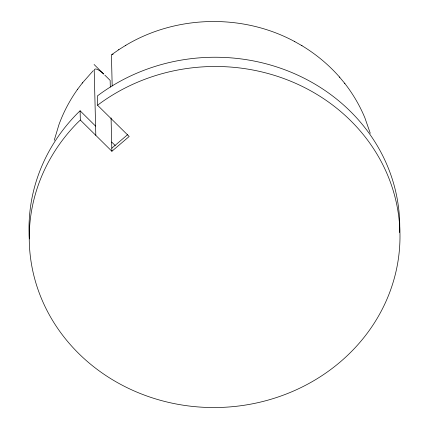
<?xml version="1.0" encoding="UTF-8"?>
<svg xmlns="http://www.w3.org/2000/svg" width="429" height="429" viewBox="0 0 429 429"><rect width="100%" height="100%" fill="white"/><g stroke="black" fill="none" stroke-linecap="round" stroke-linejoin="round"><path stroke-width="0.64" d="M54.231 140.326L58.934 124.683C63.476 112.2 69.729 100.37 77.408 89.532L77.703 89.135M82.261 83.097L93.297 70.619M77.408 89.532L82.55 82.717M95.587 126.115L80.105 110.789L77.376 113.417A185.387 170.522 -1.4 0 0 29.354 238.91M80.33 120.034L77.601 122.662A185.387 170.522 -1.4 0 0 165.551 401.651A185.387 170.522 -1.4 0 0 396.171 201.887A185.387 170.522 -1.4 0 0 98.82 104.279L97.565 105.255L129.183 136.476L111.883 151.271L80.33 120.034L80.105 110.789M111.808 148.193L127.579 134.701M111.872 54.531L118.881 49.641M125.606 45.415L125.874 45.249C176.453 15.031 242.658 13.546 294.53 41.49L294.803 41.645M118.592 49.823L125.874 45.249M301.71 45.565L302.011 45.731C315.975 54.183 328.689 64.709 339.457 76.989L339.763 77.359M294.53 41.49L302.011 45.731M104.773 75.075L110.151 80.4L110.312 87.098M111.658 142.026L115.213 145.549M94.08 64.489L103.721 74.067A15.723 4.086 49.5 0 0 94.224 70.646L95.812 135.36M344.578 83.188L344.895 83.569C353.04 94.053 359.808 105.598 364.891 117.862L370.275 133.285M339.457 76.989L344.895 83.569M112.189 85.934L111.454 55.861A15.744 4.108 49.3 0 1 113.181 54.22M111.068 117.911L111.883 151.271M97.565 105.255L97.34 96.01L98.595 95.034A185.387 170.522 -1.4 0 1 297.383 74.973A185.387 170.522 -1.4 0 1 399.672 232.572"/></g></svg>
